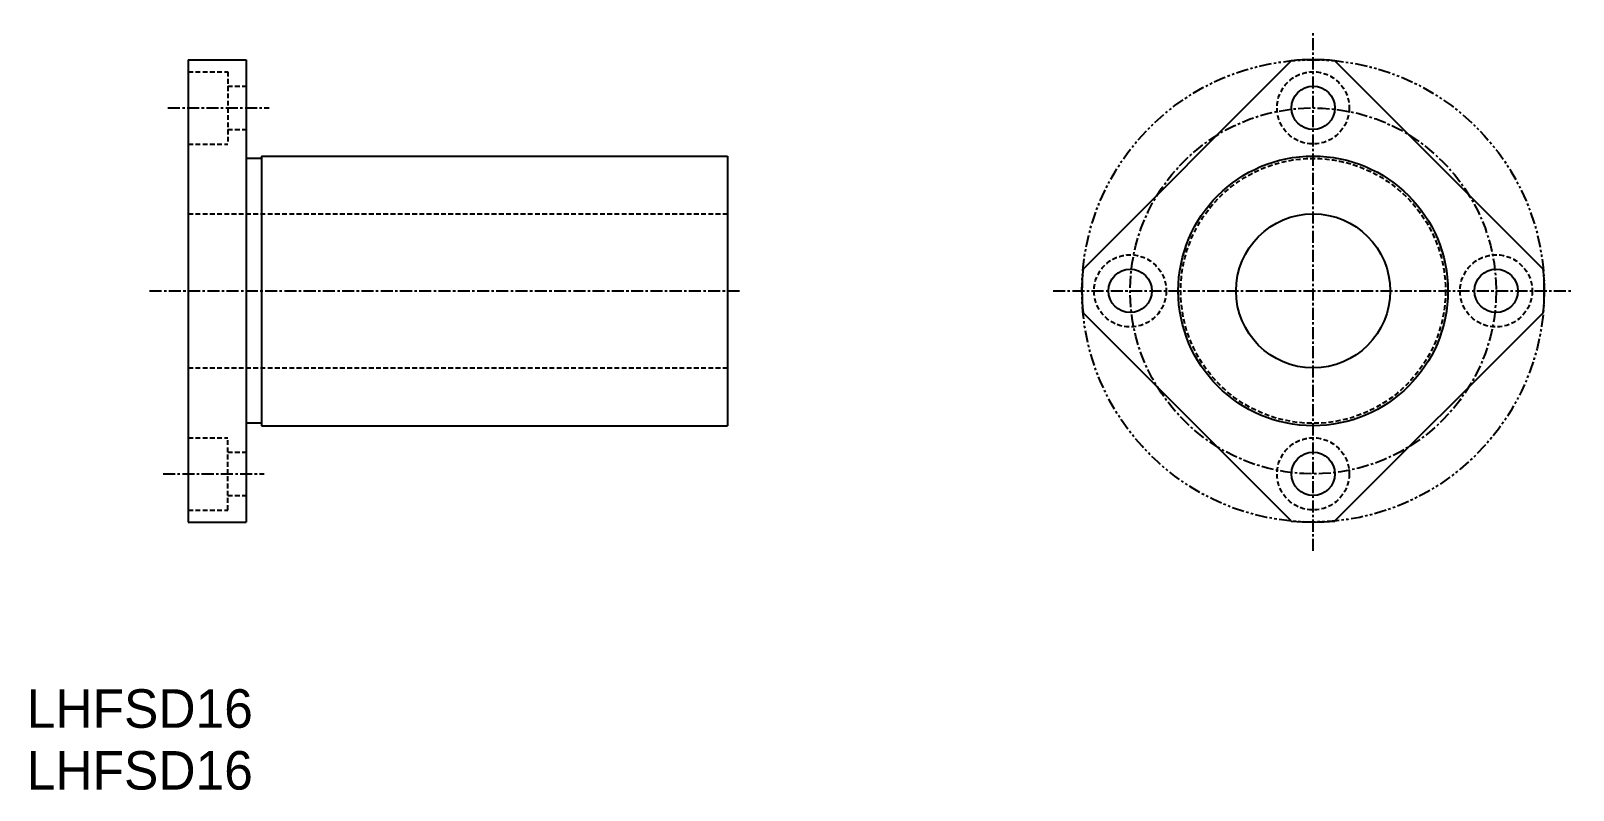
# Model space of a CAD drawing. Extents: x 171 to 331, y 123 to 202.
import ezdxf

# ---------------------------------------------------------------- set-up
doc = ezdxf.new("R2010")
doc.units = 0
for name, pattern in [('CENTER', [2, 1.25, -0.25, 0.25, -0.25]), ('DASHED', [0.75, 0.5, -0.25]), ('PHANTOM', [2.5, 1.25, -0.25, 0.25, -0.25, 0.25, -0.25])]:
    doc.linetypes.add(name, pattern=pattern)
doc.layers.get('0').update_dxf_attribs({"linetype": 'CONTINUOUS'})
doc.layers.add('CENTER', color=1, linetype='CENTER')

msp = doc.modelspace()

# ---------------------------------------------------------------- linework, layer by layer
at = {"color": 7, "linetype": 'CONTINUOUS'}
for p, q in [((187.63, 198.67), (187.63, 150.67)), ((187.63, 198.67), (193.63, 198.67)), ((193.63, 198.67), (193.63, 150.67)), ((302.15, 198.56), (280.53, 176.94)), ((328.31, 176.94), (306.69, 198.56)), ((195.23, 188.42), (193.63, 188.42)), ((195.23, 188.67), (195.23, 160.67)), ((195.23, 188.67), (243.63, 188.67)), ((243.63, 188.67), (243.63, 160.67)), ((302.15, 150.78), (280.53, 172.4)), ((328.31, 172.4), (306.69, 150.78)), ((195.23, 160.92), (193.63, 160.92)), ((195.23, 160.67), (243.63, 160.67)), ((187.63, 150.67), (193.63, 150.67))]:
    msp.add_line(p, q, dxfattribs=at)
at = {"color": 3, "linetype": 'DASHED'}
for p, q in [((187.63, 197.42), (191.73, 197.42)), ((191.73, 197.42), (191.73, 189.92)), ((191.73, 195.92), (193.63, 195.92)), ((191.73, 191.42), (193.63, 191.42)), ((187.63, 189.92), (191.73, 189.92)), ((187.63, 182.67), (243.63, 182.67)), ((187.63, 166.67), (243.63, 166.67)), ((187.63, 159.42), (191.73, 159.42)), ((191.73, 151.92), (191.73, 159.42)), ((191.73, 157.92), (193.63, 157.92)), ((191.73, 153.42), (193.63, 153.42)), ((187.63, 151.92), (191.73, 151.92))]:
    msp.add_line(p, q, dxfattribs=at)
at = {"color": 3, "linetype": 'PHANTOM'}
msp.add_circle((304.42, 174.67), 24, dxfattribs=at)
at = {"color": 3, "linetype": 'DASHED'}
for centre, radius in [((304.42, 193.67), 3.75), ((304.42, 174.67), 13.75), ((285.42, 174.67), 3.75), ((323.42, 174.67), 3.75), ((304.42, 155.67), 3.75)]:
    msp.add_circle(centre, radius, dxfattribs=at)
at = {"color": 7, "linetype": 'CONTINUOUS'}
for centre, radius in [((304.42, 193.67), 2.25), ((304.42, 174.67), 14), ((304.42, 174.67), 8), ((285.42, 174.67), 2.25), ((323.42, 174.67), 2.25), ((304.42, 155.67), 2.25)]:
    msp.add_circle(centre, radius, dxfattribs=at)
for start, end in [(84.5712, 95.4288), (174.5712, 185.4288), (354.5712, 5.4288), (264.5712, 275.4288)]:
    msp.add_arc((304.42, 174.67), 24, start, end, dxfattribs=at)
at = {"layer": 'CENTER', "color": 1, "linetype": 'CENTER'}
for p, q in [((304.42, 147.67), (304.42, 201.67)), ((185.52, 193.67), (196.02, 193.67)), ((183.61, 174.67), (245.02, 174.67)), ((277.42, 174.67), (331.42, 174.67)), ((185.02, 155.67), (195.52, 155.67))]:
    msp.add_line(p, q, dxfattribs=at)
msp.add_circle((304.42, 174.67), 19, dxfattribs=at)

# ---------------------------------------------------------------- texts
at = {"color": 7, "linetype": 'CONTINUOUS'}
for p in [(170.85, 129.31), (170.85, 122.89)]:
    msp.add_text('LHFSD16', height=4, dxfattribs=at).set_placement(p)

doc.saveas('drawing.dxf')
